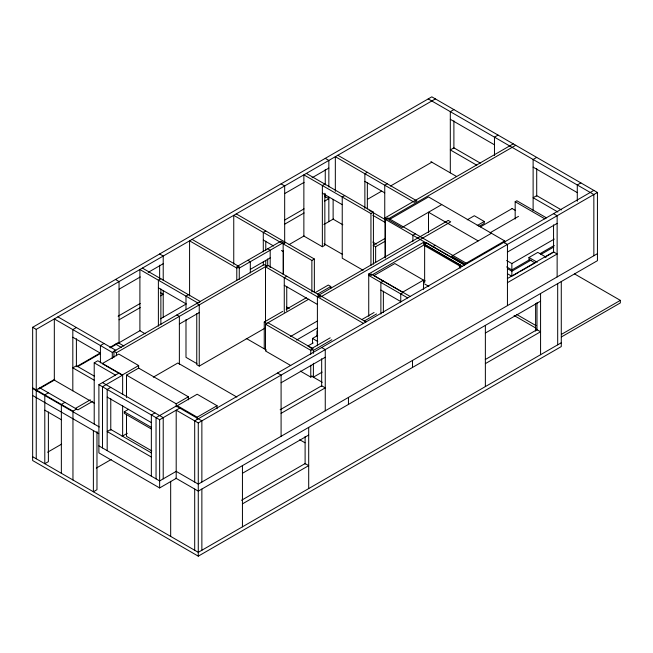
<?xml version="1.0" encoding="UTF-8"?>
<svg xmlns="http://www.w3.org/2000/svg" width="653" height="653" viewBox="0 0 653 653"><rect width="100%" height="100%" fill="white"/><g stroke="black" fill="none" stroke-linecap="round" stroke-linejoin="round"><path stroke-width="0.98" d="M561.278 281.557L561.278 346.58L198.275 556.16L32.65 460.536L32.65 327.3L431.813 96.84L597.438 192.464L597.438 260.678L198.275 491.129L175.845 478.184M32.65 327.3L36.242 329.365L435.396 98.913M119.05 289.206L140.256 276.97M148.207 272.374L163.217 263.706M284.675 193.582L304.11 182.358M312.061 177.771L328.843 168.082M76.401 327.537L72.818 329.61L72.818 390.804M160.875 278.766L158.385 280.202L158.385 326.1M324.843 184.097L322.362 185.534L322.362 246.736L324.843 245.299L324.843 193.28M453.892 109.59L450.309 111.663L450.309 172.865M118.111 316.207L140.199 303.457M265.771 230.958L263.29 232.386L263.29 251.772M284.626 220.069L304.061 208.854M367.353 172.302L364.872 173.739L364.872 208.421M119.05 319.807L140.256 307.563M160.573 295.833L163.217 294.307L160.352 292.65M284.675 224.183L304.11 212.96M324.427 201.23L328.843 198.683L325.259 196.61M344.719 195.573L342.237 197.01L342.237 258.213L363.117 270.26M104.007 343.47L100.415 345.543L100.415 362.88M188.48 294.707L185.991 296.136L185.991 309.4M189.582 295.915L189.582 240.835L236.786 268.089L239.267 266.653L192.064 239.398M239.267 268.089L283.435 242.589L280.953 241.153L236.786 266.653L239.267 268.089L239.267 279.313M285.647 242.426L283.157 243.863L283.157 274.464M387.229 183.779L384.748 185.215L384.748 219.898M36.242 389.931L54.64 379.311M76.54 366.659L100.195 353.004M109.835 347.437L118.087 342.678L123.882 346.025M38.878 389.041L54.738 379.883M77.642 366.659L100.554 353.436M110.243 347.845L140.256 330.516M160.573 318.786L186.105 304.045M289.099 244.581L304.11 235.913M323.896 224.493L333.495 218.951M367.59 199.263L381.687 191.125M390.486 186.04L431.878 162.148M250.311 269.363L270.187 257.886M113.948 351.281L264.114 264.579L266.595 266.016L116.43 352.718L113.948 351.281L113.948 357.403M94.212 424.034L94.212 362.839L97.795 360.766L122.642 375.108L122.642 394.485M94.383 403.26L54.321 380.128L54.321 318.925L112.292 352.4L115.875 350.326L57.905 316.86M265.493 321.896L265.493 266.816L267.975 265.379L365.974 321.953M48.387 392.796L44.796 394.869L44.796 463.72L48.387 461.647L48.387 412.035M498.059 135.089L494.476 137.163L494.476 155.52M179.371 324.027L199.247 312.55M322.362 246.736L303.865 236.059L303.865 174.857L370.945 213.58L373.426 212.152L373.426 264.171M64.949 402.362L61.358 404.436L61.358 473.286M385.156 257.584L385.156 217.808L513.242 143.856M233.75 264.294L233.75 215.335L311.873 260.441L314.354 259.004L314.354 292.666M597.438 192.464L198.275 422.924L176.196 410.174L176.196 478.38L159.634 487.946L98.897 452.88L98.897 384.674L119.05 373.034M286.749 276.219L284.267 277.647L284.267 312.33M385.294 258.082L385.294 219.318L387.784 217.89L467.009 263.624M515.731 145.293L387.645 219.245L385.156 217.808M138.648 365.549L122.087 375.108L102.211 363.631L118.773 354.073L138.648 365.549L138.648 368.602M122.642 375.108L102.488 386.739L102.488 447.942M126.502 397.44L126.502 375.108L138.648 368.096L188.342 396.779L188.342 399.832M110.773 387.376L107.182 389.449L107.182 450.652M75.438 408.419L90.318 399.832M32.65 387.858L72.956 411.129L76.54 409.056M92.799 401.26L77.919 409.855L39.711 387.792M441.746 204.577L401.995 227.53L388.747 219.881L428.499 196.928L504.687 240.916L504.687 242.957M385.368 238.247L373.149 245.299L375.638 246.736L385.237 241.194M153.3 377.173L177.853 362.995L236.876 397.073M536.709 157.406L533.117 159.479L533.117 210.699M415.39 233.823L412.9 235.26L412.9 241.381M264.253 348.808L264.253 322.035L282.676 311.399M286.185 309.375L306.363 297.727M315.138 292.658L328.296 285.059L330.777 286.496L330.777 288.479M290.74 365.541L265.493 350.963L265.493 324.19L308.845 299.156M317.619 294.095L330.777 286.496M47.628 452.203L61.643 444.113M319.872 295.344L317.391 296.772L317.391 345.739M196.757 313.669L196.757 364.668L199.247 366.104L264.849 328.23M151.561 429.103L124.299 413.357L124.299 411.765L128.592 409.284M368.733 273.982L423.389 242.426L425.878 243.863L371.222 275.419L368.733 273.982L368.733 316.223M467.254 219.816L474.323 215.735L484.257 221.473L484.257 223.383L478.959 226.444M424.638 282.676L424.638 245.699L425.74 245.063L460.52 265.142L460.52 268.138M432.776 246.736L435.265 245.299M515.176 219.049L515.176 201.712L516.833 200.757L546.553 217.914M477.196 225.554L484.257 221.473M154.941 412.876L151.349 414.949L151.349 476.151M383.368 280.994L380.879 282.431L380.879 314.052M290.422 336.573L317.619 320.868M480.396 226.893L512.197 208.536M126.502 375.108L176.196 403.799L188.342 396.779M122.087 436.31L127.319 433.29M296.568 340.042L317.619 327.879M98.897 384.674L159.634 419.732L179.779 408.101M490.223 232.697L518.49 216.372M491.44 233.268L451.688 256.213L464.936 263.869L504.687 240.916M580.876 182.905L577.285 184.979L577.285 201.295M312.477 343.511L312.477 338.45L317.709 335.438M96.301 468.095L111.181 459.5M313.187 342.923L307.906 345.968L312.322 348.514M423.528 280.121L402.55 292.234L373.843 275.656L394.82 263.543L423.528 280.121L423.528 289.303M403.244 292.471L400.754 293.907L400.754 302.07M423.495 281.737L425.185 280.757M330.206 337.83L310.901 348.971L313.391 350.408L331.814 339.772M361.786 319.595L374.071 312.501M265.493 324.19L310.763 350.326L313.252 348.89L267.975 322.753M217.049 405.709L197.173 394.232L177.298 405.709L197.173 417.185L217.049 405.709L217.049 408.77M424.638 245.699L459.418 265.779L460.52 265.142M364.268 321.031L376.552 313.938M593.846 190.39L194.692 420.85L194.692 482.045M281.092 382.756L325.259 357.256M507.446 252.074L557.14 223.383M300.315 371.067L310.763 377.099L312.42 376.144M322.158 372.112L313.391 377.181L313.391 363.297M506.622 260.523L511.862 263.551L554.266 239.071M534.774 262.751L528.979 259.404L528.979 257.494L537.811 252.393L546.096 257.176M506.622 266.897L511.862 269.926L529.534 259.723M540.129 253.601L554.266 245.446M507.446 268.644L511.862 271.199L531.118 260.082M540.741 254.523L553.866 246.948M280.153 409.757L321.668 385.784L325.259 387.858L281.092 413.357M507.348 278.586L553.548 251.911L557.14 253.984L507.446 282.676M512.736 275.795L518.866 272.252M520.612 271.248L535.493 262.661M545.116 257.102L553.866 252.05M176.277 471.319L159.634 480.935L98.897 445.868M597.438 253.666L198.275 484.118L176.196 471.368M242.443 473.286L308.698 435.037M485.367 333.038L540.57 301.164M241.504 500.28L305.106 463.565L308.698 465.63L242.443 503.879M485.277 359.542L536.986 329.692L540.57 331.757L485.367 363.631M561.572 334.295L620.35 300.364L620.35 302.91L561.572 336.85M561.278 342.76L198.275 552.332L32.65 456.708M428.221 98.913L593.846 194.537L593.846 255.739M450.309 119.311L494.476 144.811M533.117 167.127L577.285 192.627M480.396 163.144L453.892 147.839L450.309 149.912L476.804 165.217M561.441 209.931L536.709 195.655L533.117 197.728L557.85 212.005M553.548 213.662L557.14 215.735L557.14 276.937M515.176 201.712L544.896 218.869M430.874 161.642L456.488 176.432M512.042 208.503L515.552 210.535M574.607 273.958L620.35 300.364M503.863 242.353L507.446 244.418L507.446 305.62M528.979 257.494L537.264 262.269M337.821 155.251L416.908 200.912L414.418 202.348L335.332 156.687L335.332 191.37M478.184 240.916L428.499 212.225L428.499 232.631M325.259 158.361L328.843 160.434L328.843 186.954M364.872 181.387L384.748 192.864M507.446 273.746L511.862 276.301L511.862 271.199M306.347 173.42L373.426 212.152M464.797 264.898L425.878 242.426L423.389 243.863L462.316 266.334M385.294 219.318L464.52 265.061M369.149 210.315L371.794 211.841M373.565 212.862L385.915 219.996M372.847 215.319L385.197 222.453M322.362 193.182L342.237 204.658M516.727 314.485L536.08 325.659M514.091 315.513L536.08 328.206M281.092 183.86L284.675 185.934L284.675 243.055M342.833 224.771L333.128 219.163L333.128 199.328M372.847 242.092L376.373 244.132M424.638 283.949L428.882 286.398M324.084 243.749L342.621 254.45M410.141 296.454L371.222 273.982L368.733 275.419L407.66 297.89M380.879 290.079L400.754 301.555M236.231 213.898L314.354 259.004M263.29 240.043L273.656 246.026M281.435 250.515L283.157 251.511M267.706 248.801L270.187 250.238L270.187 267.583M265.493 266.816L363.492 323.39M247.83 260.278L250.311 261.714L250.311 272.938M284.267 285.304L317.391 304.429M286.643 307.073L289.255 308.583M312.477 338.45L317.782 341.511M159.634 253.984L163.217 256.058L163.217 280.537M321.668 347.535L325.259 349.608L325.259 410.81M264.253 322.035L266.734 323.472M142.378 268.089L200.349 301.555L197.859 302.992L139.897 269.526L139.897 330.72L145.178 333.773M196.757 303.474L199.247 304.902L199.247 366.104M246.246 338.417L266.514 350.114M311.44 376.055L322.256 382.299M158.385 287.851L185.991 303.792M115.467 279.484L119.05 281.557L119.05 342.76M176.881 314.942L179.371 316.379L179.371 364.317M277.501 373.034L281.092 375.108L281.092 436.31M197.018 363.705L185.991 357.338L185.991 319.595M299.727 439.738L305.016 442.791M115.605 344.115L121.401 347.461M72.818 337.258L100.415 353.191M94.212 362.839L115.467 375.108M94.522 376.242L76.401 365.786L72.818 367.859L94.383 380.307M102.488 382.601L163.217 417.659L163.217 478.861M107.182 397.097L151.349 422.597M124.299 411.765L151.561 427.511M151.782 450.905L126.502 436.31L126.502 414.353M151.406 452.913L110.773 429.454L107.182 431.527L151.349 457.027M32.65 388.494L99.313 426.98M32.65 395.506L98.725 433.657M44.796 410.174L61.358 419.732M557.686 283.631L557.686 344.825M553.548 224.885L553.548 252.425M540.57 293.507L540.57 354.71M536.986 302.657L536.986 330.198M536.709 168.621L536.709 196.161M535.607 303.523L535.607 331.063M511.862 263.551L511.862 269.926M485.367 325.382L485.367 386.584M459.418 265.779L459.418 267.779M453.892 120.813L453.892 148.353M412.492 360.448L412.492 367.459M383.368 291.197L383.368 312.616M375.638 246.736L375.638 262.604M370.945 213.58L370.945 265.6M367.353 182.505L367.353 209.025M348.449 397.424L348.449 404.436M328.843 197.149L328.843 221.636M325.259 169.584L325.259 184.881M325.259 194.063L325.259 197.124M321.668 358.758L321.668 386.298M317.056 330.94L317.056 335.977M313.391 350.408L313.391 353.379M311.873 260.441L311.873 292.062M310.763 350.326L310.763 354.293M310.763 365.198L310.763 377.099M308.698 427.38L308.698 488.583M305.106 436.53L305.106 464.071M286.749 286.414L286.749 310.893M283.435 250.752L283.435 274.211M267.706 259.004L267.706 266.146M265.771 241.153L265.771 250.336M265.771 260.539L265.771 265.632M263.29 261.967L263.29 265.028M242.443 465.63L242.443 526.832M236.786 268.089L236.786 280.325M201.867 482.045L201.867 420.85L176.196 406.027L156.043 417.659L156.043 478.861M201.867 489.064L201.867 550.259M198.275 422.924L198.275 556.16M197.173 417.185L197.173 419.226M194.692 489.064L194.692 550.259M176.196 403.799L176.196 406.843M170.67 481.318L170.67 536.399M163.217 290.74L163.217 317.26M160.875 288.969L160.875 324.663M159.634 265.208L159.634 278.464M159.634 419.732L159.634 487.946M122.642 405.709L122.642 436.31M116.43 352.718L116.43 355.779M112.292 352.4L112.292 358.513M110.773 398.599L110.773 430.221M96.971 431.56L96.971 489.701L93.379 491.774L93.379 430.572M76.401 338.752L76.401 366.292M72.956 411.129L72.956 479.979M36.242 329.365L36.242 458.781M448.236 220.436L317.946 295.662L320.427 297.099L450.717 221.873L448.236 220.436"/></g></svg>
